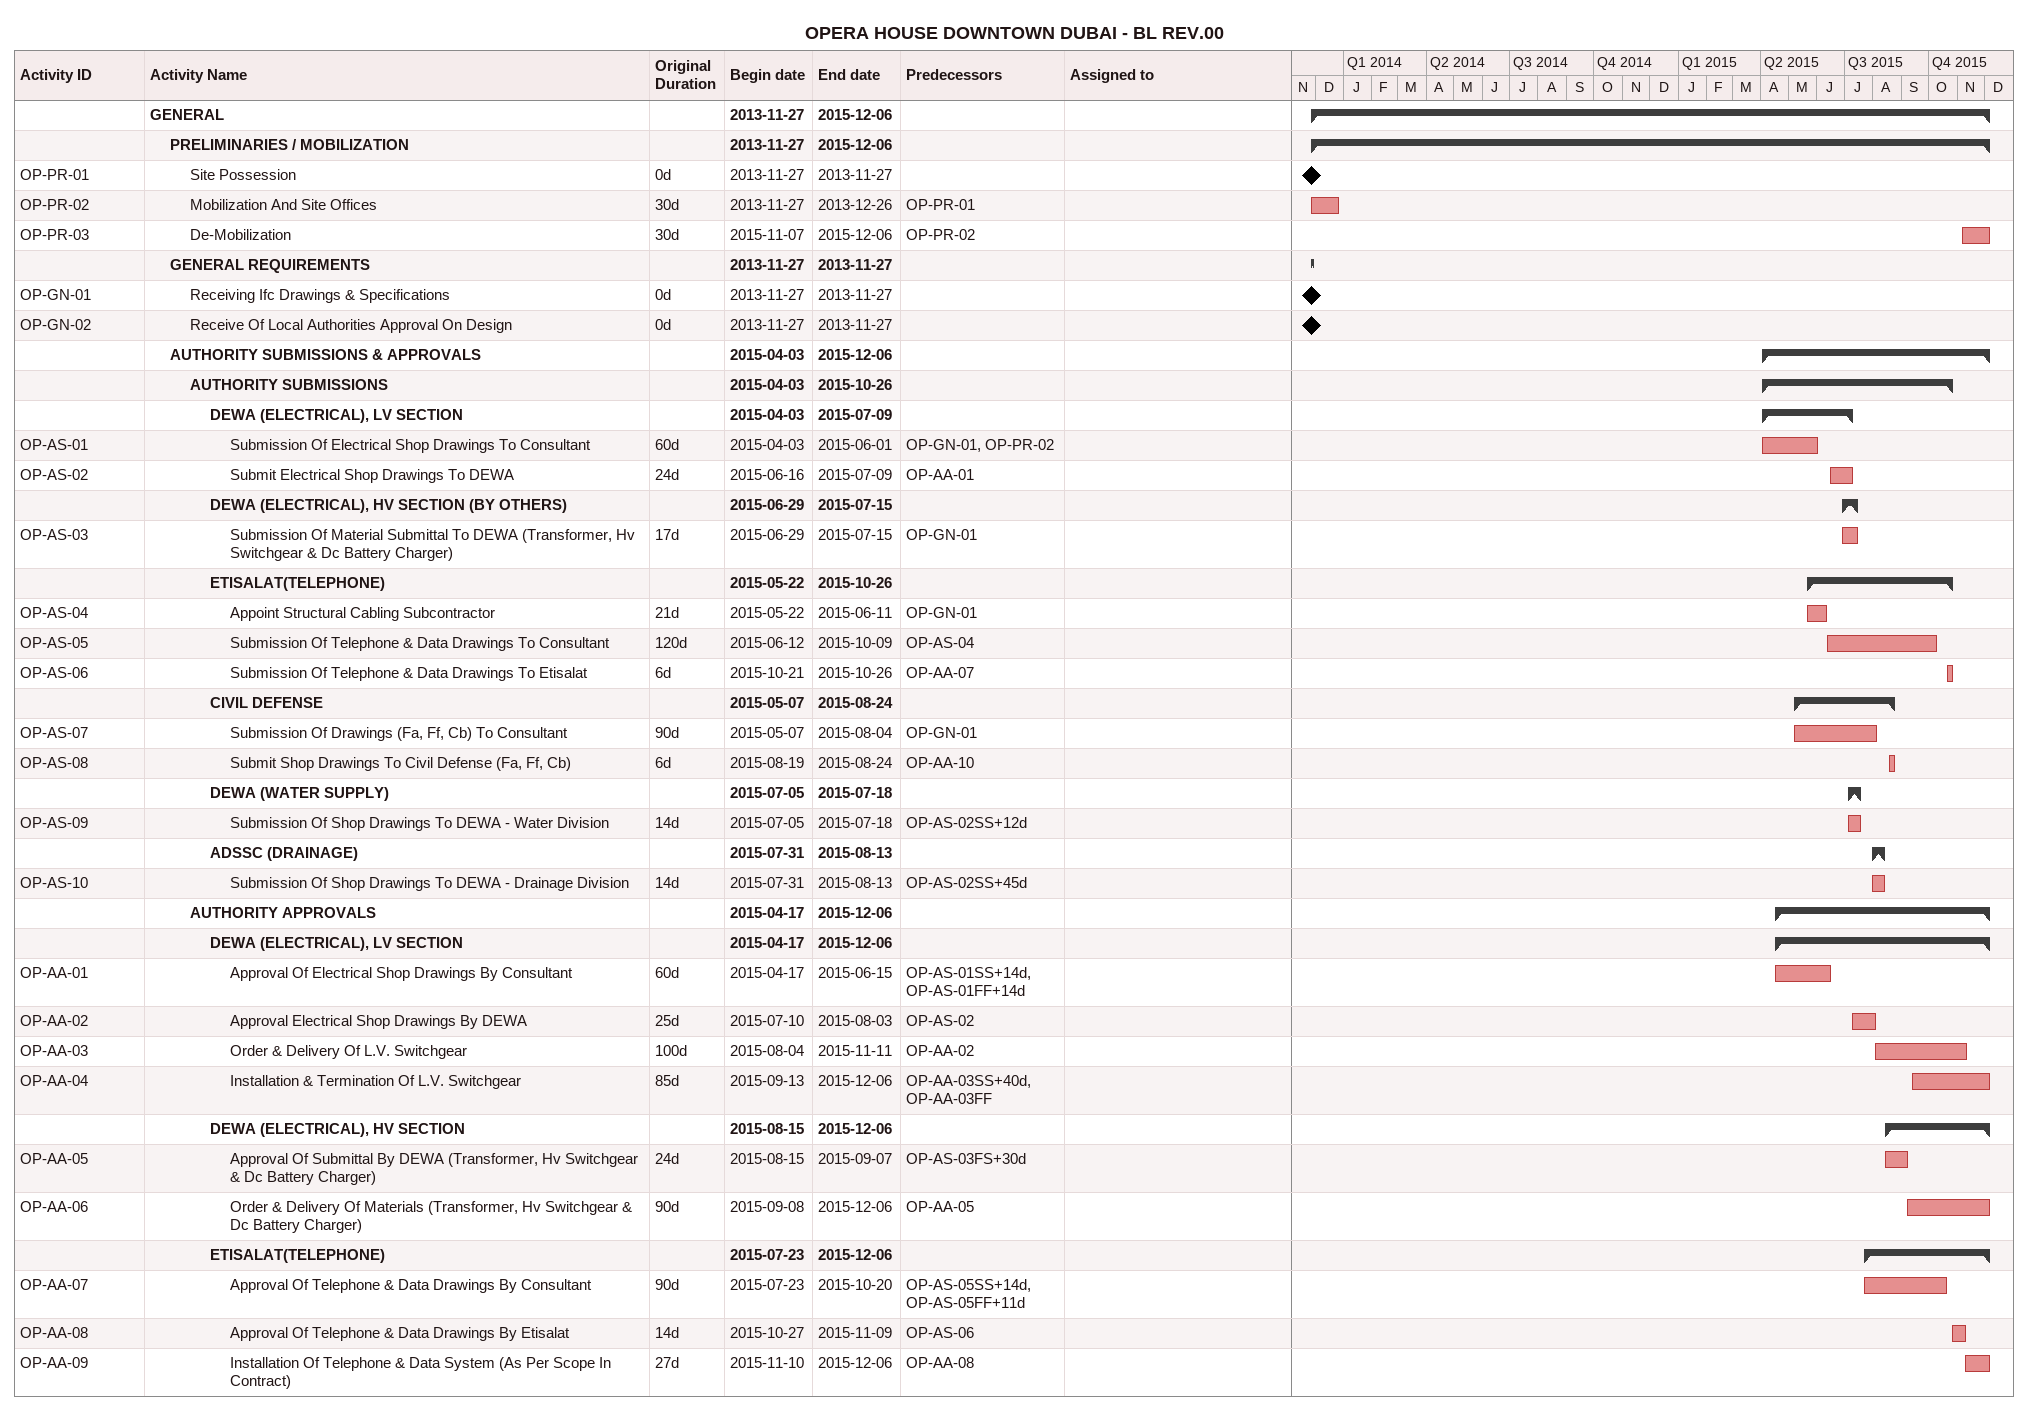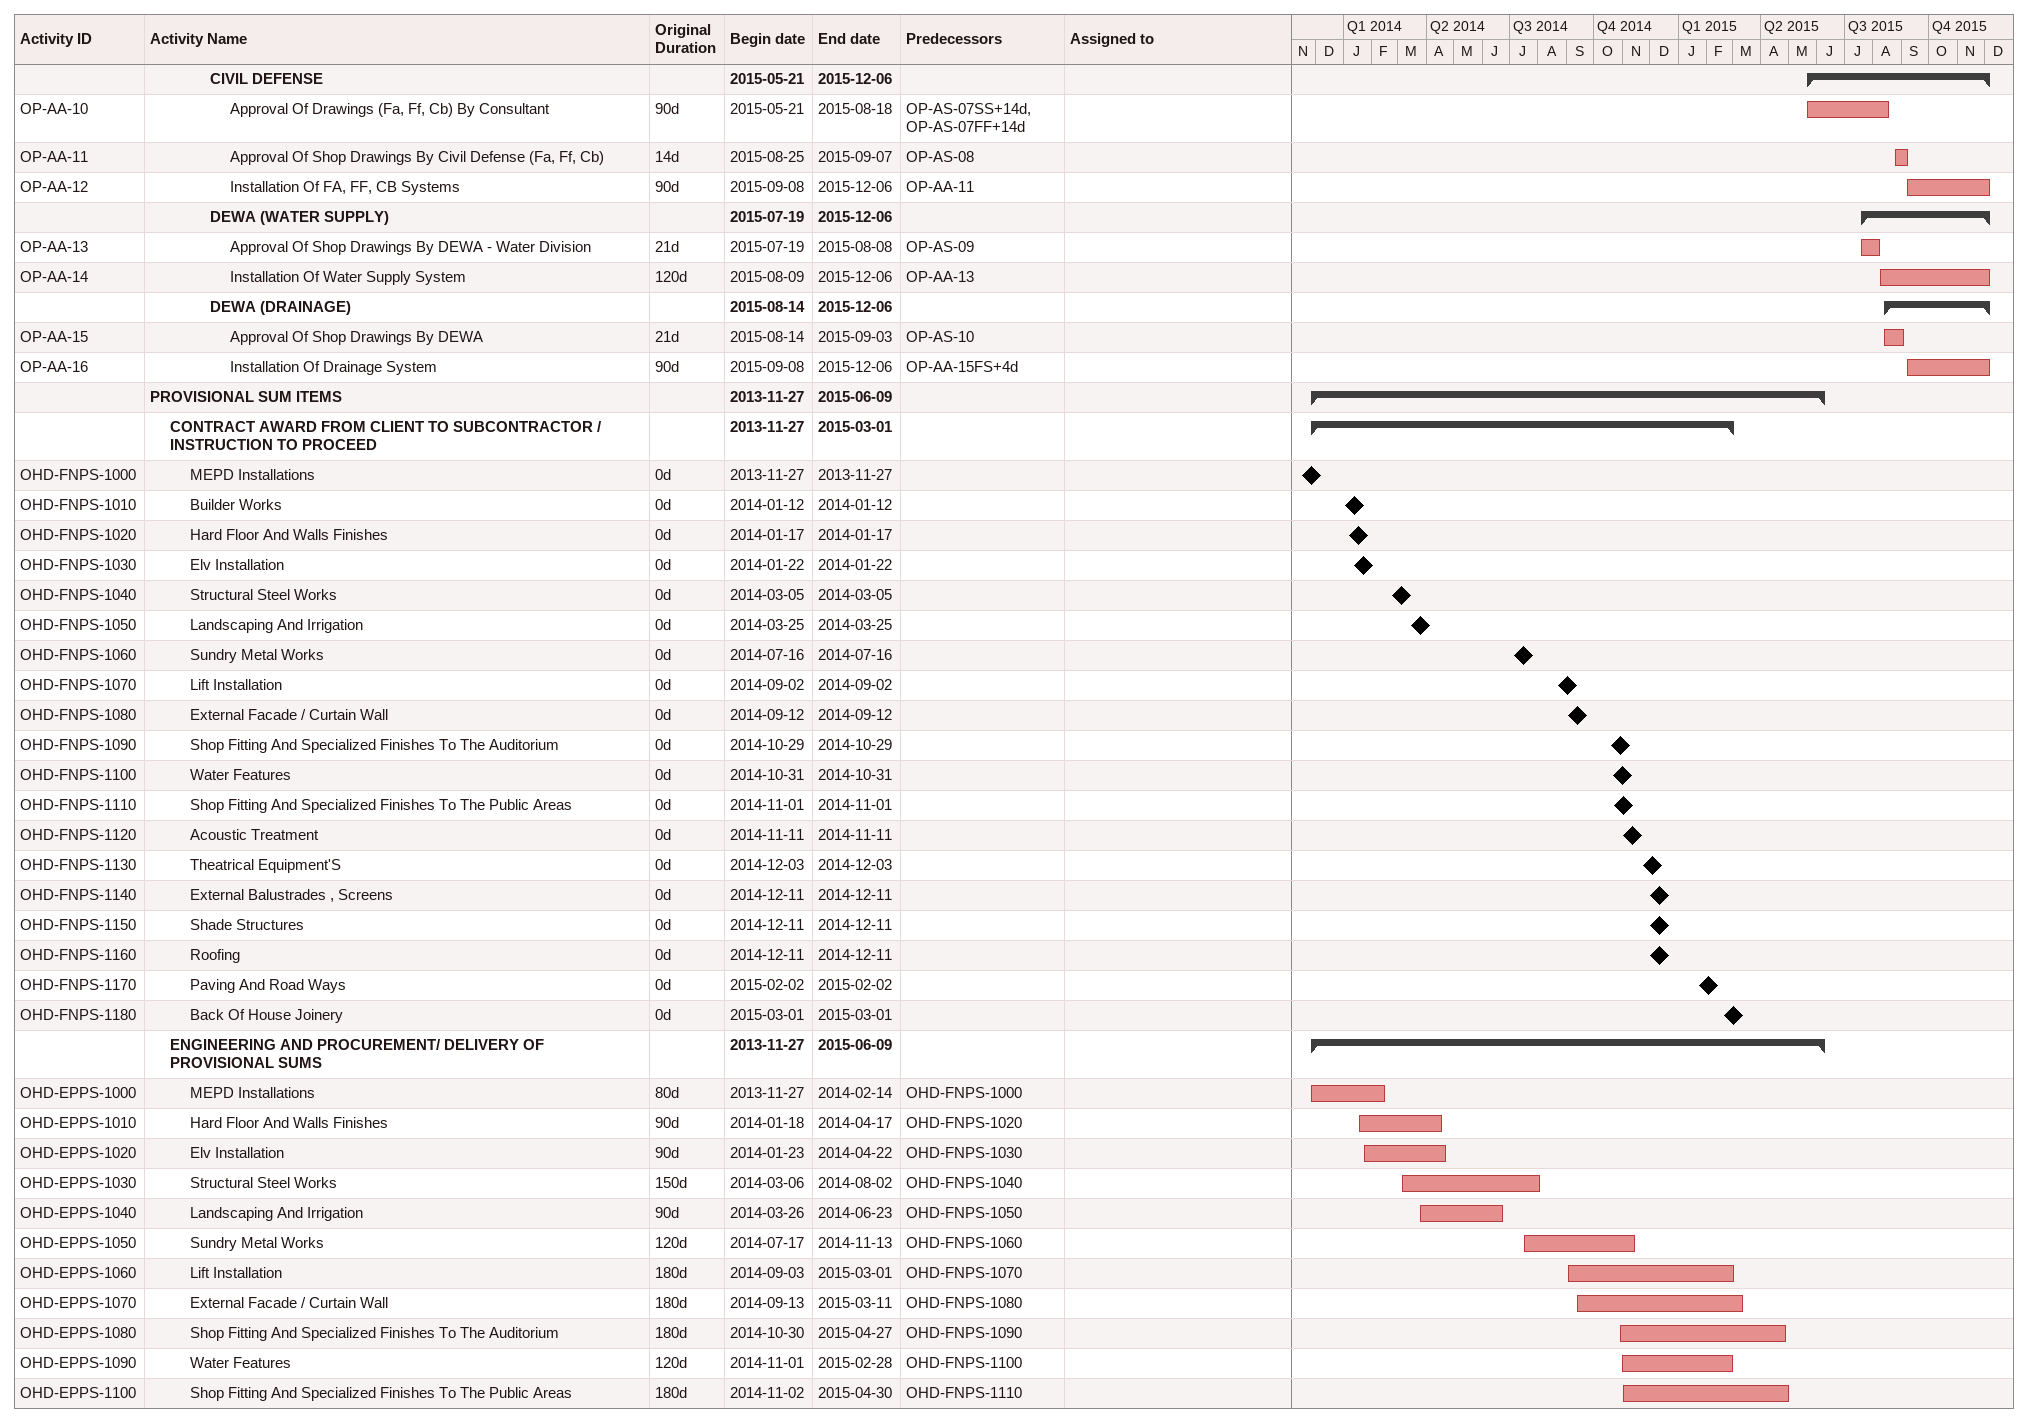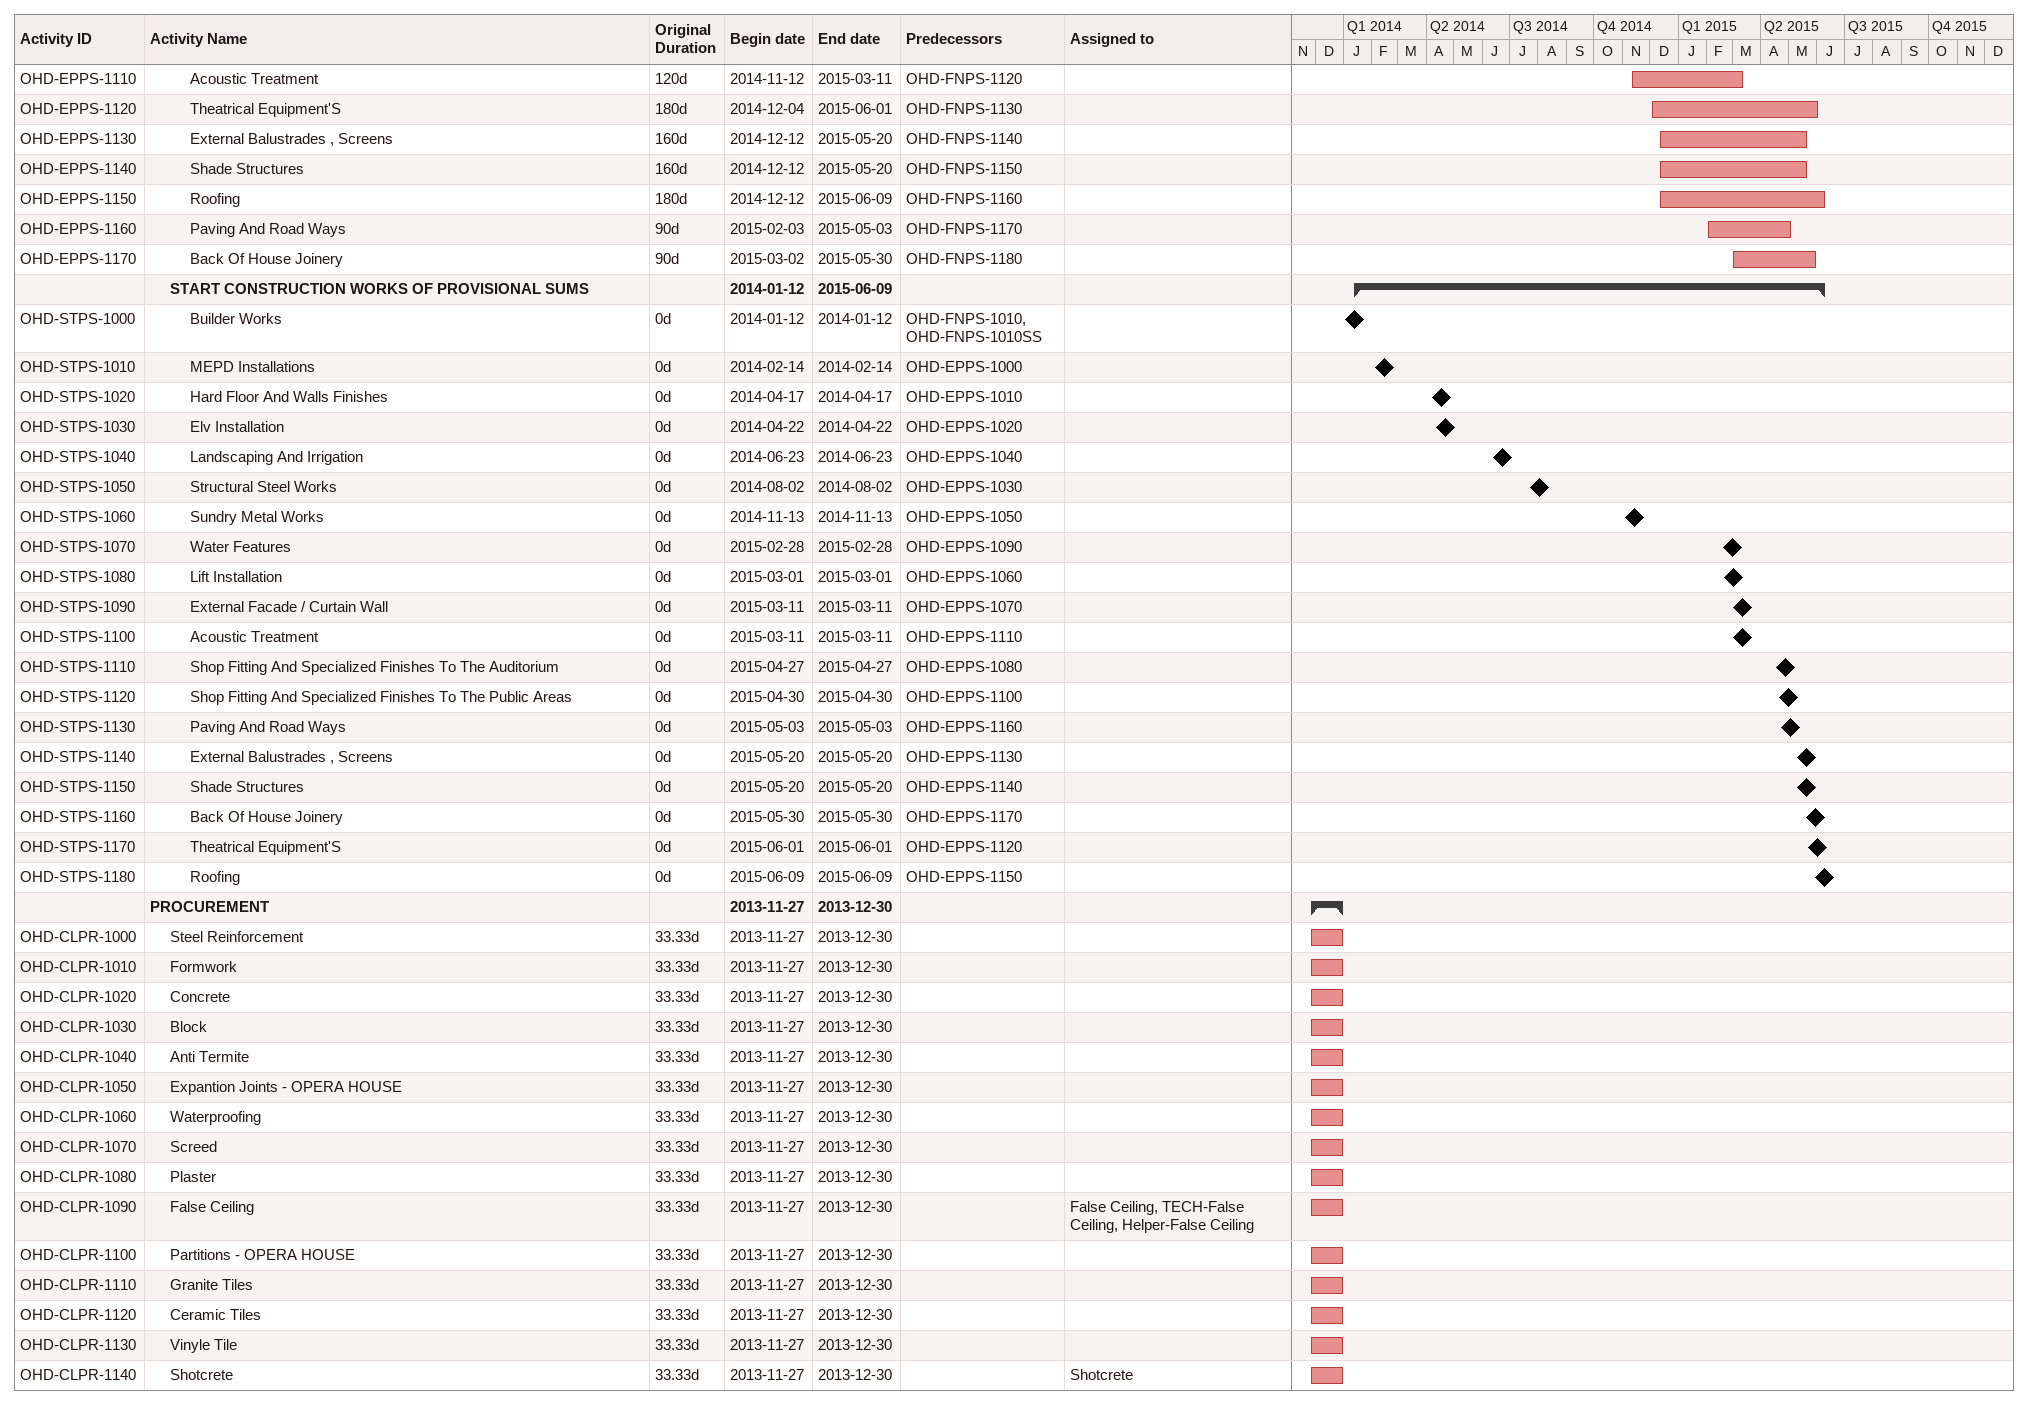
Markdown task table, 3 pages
OPERA HOUSE DOWNTOWN DUBAI - BL REV.00

| ID | Level | Task | Original duration | Start | Finish | Predecessors | Resources |
|---|---|---|---|---|---|---|---|
|  | 1 | **GENERAL** |  | 2013-11-27 | 2015-12-06 |  |  |
|  | 2 | **PRELIMINARIES / MOBILIZATION** |  | 2013-11-27 | 2015-12-06 |  |  |
| OP-PR-01 | 3 | Site Possession | 0d | 2013-11-27 | 2013-11-27 |  |  |
| OP-PR-02 | 3 | Mobilization And Site Offices | 30d | 2013-11-27 | 2013-12-26 | OP-PR-01 |  |
| OP-PR-03 | 3 | De-Mobilization | 30d | 2015-11-07 | 2015-12-06 | OP-PR-02 |  |
|  | 2 | **GENERAL REQUIREMENTS** |  | 2013-11-27 | 2013-11-27 |  |  |
| OP-GN-01 | 3 | Receiving Ifc Drawings & Specifications | 0d | 2013-11-27 | 2013-11-27 |  |  |
| OP-GN-02 | 3 | Receive Of Local Authorities Approval On Design | 0d | 2013-11-27 | 2013-11-27 |  |  |
|  | 2 | **AUTHORITY SUBMISSIONS & APPROVALS** |  | 2015-04-03 | 2015-12-06 |  |  |
|  | 3 | **AUTHORITY SUBMISSIONS** |  | 2015-04-03 | 2015-10-26 |  |  |
|  | 4 | **DEWA (ELECTRICAL), LV SECTION** |  | 2015-04-03 | 2015-07-09 |  |  |
| OP-AS-01 | 5 | Submission Of Electrical Shop Drawings To Consultant | 60d | 2015-04-03 | 2015-06-01 | OP-GN-01, OP-PR-02 |  |
| OP-AS-02 | 5 | Submit Electrical Shop Drawings To DEWA | 24d | 2015-06-16 | 2015-07-09 | OP-AA-01 |  |
|  | 4 | **DEWA (ELECTRICAL), HV SECTION (BY OTHERS)** |  | 2015-06-29 | 2015-07-15 |  |  |
| OP-AS-03 | 5 | Submission Of Material Submittal To DEWA (Transformer, Hv Switchgear & Dc Battery Charger) | 17d | 2015-06-29 | 2015-07-15 | OP-GN-01 |  |
|  | 4 | **ETISALAT(TELEPHONE)** |  | 2015-05-22 | 2015-10-26 |  |  |
| OP-AS-04 | 5 | Appoint Structural Cabling Subcontractor | 21d | 2015-05-22 | 2015-06-11 | OP-GN-01 |  |
| OP-AS-05 | 5 | Submission Of Telephone & Data Drawings To Consultant | 120d | 2015-06-12 | 2015-10-09 | OP-AS-04 |  |
| OP-AS-06 | 5 | Submission Of Telephone & Data Drawings To Etisalat | 6d | 2015-10-21 | 2015-10-26 | OP-AA-07 |  |
|  | 4 | **CIVIL DEFENSE** |  | 2015-05-07 | 2015-08-24 |  |  |
| OP-AS-07 | 5 | Submission Of Drawings (Fa, Ff, Cb) To Consultant | 90d | 2015-05-07 | 2015-08-04 | OP-GN-01 |  |
| OP-AS-08 | 5 | Submit Shop Drawings To Civil Defense (Fa, Ff, Cb) | 6d | 2015-08-19 | 2015-08-24 | OP-AA-10 |  |
|  | 4 | **DEWA (WATER SUPPLY)** |  | 2015-07-05 | 2015-07-18 |  |  |
| OP-AS-09 | 5 | Submission Of Shop Drawings To DEWA - Water Division | 14d | 2015-07-05 | 2015-07-18 | OP-AS-02SS+12d |  |
|  | 4 | **ADSSC (DRAINAGE)** |  | 2015-07-31 | 2015-08-13 |  |  |
| OP-AS-10 | 5 | Submission Of Shop Drawings To DEWA - Drainage Division | 14d | 2015-07-31 | 2015-08-13 | OP-AS-02SS+45d |  |
|  | 3 | **AUTHORITY APPROVALS** |  | 2015-04-17 | 2015-12-06 |  |  |
|  | 4 | **DEWA (ELECTRICAL), LV SECTION** |  | 2015-04-17 | 2015-12-06 |  |  |
| OP-AA-01 | 5 | Approval Of Electrical Shop Drawings By Consultant | 60d | 2015-04-17 | 2015-06-15 | OP-AS-01SS+14d, OP-AS-01FF+14d |  |
| OP-AA-02 | 5 | Approval Electrical Shop Drawings By DEWA | 25d | 2015-07-10 | 2015-08-03 | OP-AS-02 |  |
| OP-AA-03 | 5 | Order & Delivery Of L.V. Switchgear | 100d | 2015-08-04 | 2015-11-11 | OP-AA-02 |  |
| OP-AA-04 | 5 | Installation & Termination Of L.V. Switchgear | 85d | 2015-09-13 | 2015-12-06 | OP-AA-03SS+40d, OP-AA-03FF |  |
|  | 4 | **DEWA (ELECTRICAL), HV SECTION** |  | 2015-08-15 | 2015-12-06 |  |  |
| OP-AA-05 | 5 | Approval Of Submittal By DEWA (Transformer, Hv Switchgear & Dc Battery Charger) | 24d | 2015-08-15 | 2015-09-07 | OP-AS-03FS+30d |  |
| OP-AA-06 | 5 | Order & Delivery Of Materials (Transformer, Hv Switchgear & Dc Battery Charger) | 90d | 2015-09-08 | 2015-12-06 | OP-AA-05 |  |
|  | 4 | **ETISALAT(TELEPHONE)** |  | 2015-07-23 | 2015-12-06 |  |  |
| OP-AA-07 | 5 | Approval Of Telephone & Data Drawings By Consultant | 90d | 2015-07-23 | 2015-10-20 | OP-AS-05SS+14d, OP-AS-05FF+11d |  |
| OP-AA-08 | 5 | Approval Of Telephone & Data Drawings By Etisalat | 14d | 2015-10-27 | 2015-11-09 | OP-AS-06 |  |
| OP-AA-09 | 5 | Installation Of Telephone & Data System (As Per Scope In Contract) | 27d | 2015-11-10 | 2015-12-06 | OP-AA-08 |  |
|  | 4 | **CIVIL DEFENSE** |  | 2015-05-21 | 2015-12-06 |  |  |
| OP-AA-10 | 5 | Approval Of Drawings (Fa, Ff, Cb) By Consultant | 90d | 2015-05-21 | 2015-08-18 | OP-AS-07SS+14d, OP-AS-07FF+14d |  |
| OP-AA-11 | 5 | Approval Of Shop Drawings By Civil Defense (Fa, Ff, Cb) | 14d | 2015-08-25 | 2015-09-07 | OP-AS-08 |  |
| OP-AA-12 | 5 | Installation Of FA, FF, CB Systems | 90d | 2015-09-08 | 2015-12-06 | OP-AA-11 |  |
|  | 4 | **DEWA (WATER SUPPLY)** |  | 2015-07-19 | 2015-12-06 |  |  |
| OP-AA-13 | 5 | Approval Of Shop Drawings By DEWA - Water Division | 21d | 2015-07-19 | 2015-08-08 | OP-AS-09 |  |
| OP-AA-14 | 5 | Installation Of Water Supply System | 120d | 2015-08-09 | 2015-12-06 | OP-AA-13 |  |
|  | 4 | **DEWA (DRAINAGE)** |  | 2015-08-14 | 2015-12-06 |  |  |
| OP-AA-15 | 5 | Approval Of Shop Drawings By DEWA | 21d | 2015-08-14 | 2015-09-03 | OP-AS-10 |  |
| OP-AA-16 | 5 | Installation Of Drainage System | 90d | 2015-09-08 | 2015-12-06 | OP-AA-15FS+4d |  |
|  | 1 | **PROVISIONAL SUM ITEMS** |  | 2013-11-27 | 2015-06-09 |  |  |
|  | 2 | **CONTRACT AWARD FROM CLIENT TO SUBCONTRACTOR / INSTRUCTION TO PROCEED** |  | 2013-11-27 | 2015-03-01 |  |  |
| OHD-FNPS-1000 | 3 | MEPD Installations | 0d | 2013-11-27 | 2013-11-27 |  |  |
| OHD-FNPS-1010 | 3 | Builder Works | 0d | 2014-01-12 | 2014-01-12 |  |  |
| OHD-FNPS-1020 | 3 | Hard Floor And Walls Finishes | 0d | 2014-01-17 | 2014-01-17 |  |  |
| OHD-FNPS-1030 | 3 | Elv Installation | 0d | 2014-01-22 | 2014-01-22 |  |  |
| OHD-FNPS-1040 | 3 | Structural Steel Works | 0d | 2014-03-05 | 2014-03-05 |  |  |
| OHD-FNPS-1050 | 3 | Landscaping And Irrigation | 0d | 2014-03-25 | 2014-03-25 |  |  |
| OHD-FNPS-1060 | 3 | Sundry Metal Works | 0d | 2014-07-16 | 2014-07-16 |  |  |
| OHD-FNPS-1070 | 3 | Lift Installation | 0d | 2014-09-02 | 2014-09-02 |  |  |
| OHD-FNPS-1080 | 3 | External Facade / Curtain Wall | 0d | 2014-09-12 | 2014-09-12 |  |  |
| OHD-FNPS-1090 | 3 | Shop Fitting And Specialized Finishes To The Auditorium | 0d | 2014-10-29 | 2014-10-29 |  |  |
| OHD-FNPS-1100 | 3 | Water Features | 0d | 2014-10-31 | 2014-10-31 |  |  |
| OHD-FNPS-1110 | 3 | Shop Fitting And Specialized Finishes To The Public Areas | 0d | 2014-11-01 | 2014-11-01 |  |  |
| OHD-FNPS-1120 | 3 | Acoustic Treatment | 0d | 2014-11-11 | 2014-11-11 |  |  |
| OHD-FNPS-1130 | 3 | Theatrical Equipment'S | 0d | 2014-12-03 | 2014-12-03 |  |  |
| OHD-FNPS-1140 | 3 | External Balustrades , Screens | 0d | 2014-12-11 | 2014-12-11 |  |  |
| OHD-FNPS-1150 | 3 | Shade Structures | 0d | 2014-12-11 | 2014-12-11 |  |  |
| OHD-FNPS-1160 | 3 | Roofing | 0d | 2014-12-11 | 2014-12-11 |  |  |
| OHD-FNPS-1170 | 3 | Paving And Road Ways | 0d | 2015-02-02 | 2015-02-02 |  |  |
| OHD-FNPS-1180 | 3 | Back Of House Joinery | 0d | 2015-03-01 | 2015-03-01 |  |  |
|  | 2 | **ENGINEERING AND PROCUREMENT/ DELIVERY OF PROVISIONAL SUMS** |  | 2013-11-27 | 2015-06-09 |  |  |
| OHD-EPPS-1000 | 3 | MEPD Installations | 80d | 2013-11-27 | 2014-02-14 | OHD-FNPS-1000 |  |
| OHD-EPPS-1010 | 3 | Hard Floor And Walls Finishes | 90d | 2014-01-18 | 2014-04-17 | OHD-FNPS-1020 |  |
| OHD-EPPS-1020 | 3 | Elv Installation | 90d | 2014-01-23 | 2014-04-22 | OHD-FNPS-1030 |  |
| OHD-EPPS-1030 | 3 | Structural Steel Works | 150d | 2014-03-06 | 2014-08-02 | OHD-FNPS-1040 |  |
| OHD-EPPS-1040 | 3 | Landscaping And Irrigation | 90d | 2014-03-26 | 2014-06-23 | OHD-FNPS-1050 |  |
| OHD-EPPS-1050 | 3 | Sundry Metal Works | 120d | 2014-07-17 | 2014-11-13 | OHD-FNPS-1060 |  |
| OHD-EPPS-1060 | 3 | Lift Installation | 180d | 2014-09-03 | 2015-03-01 | OHD-FNPS-1070 |  |
| OHD-EPPS-1070 | 3 | External Facade / Curtain Wall | 180d | 2014-09-13 | 2015-03-11 | OHD-FNPS-1080 |  |
| OHD-EPPS-1080 | 3 | Shop Fitting And Specialized Finishes To The Auditorium | 180d | 2014-10-30 | 2015-04-27 | OHD-FNPS-1090 |  |
| OHD-EPPS-1090 | 3 | Water Features | 120d | 2014-11-01 | 2015-02-28 | OHD-FNPS-1100 |  |
| OHD-EPPS-1100 | 3 | Shop Fitting And Specialized Finishes To The Public Areas | 180d | 2014-11-02 | 2015-04-30 | OHD-FNPS-1110 |  |
| OHD-EPPS-1110 | 3 | Acoustic Treatment | 120d | 2014-11-12 | 2015-03-11 | OHD-FNPS-1120 |  |
| OHD-EPPS-1120 | 3 | Theatrical Equipment'S | 180d | 2014-12-04 | 2015-06-01 | OHD-FNPS-1130 |  |
| OHD-EPPS-1130 | 3 | External Balustrades , Screens | 160d | 2014-12-12 | 2015-05-20 | OHD-FNPS-1140 |  |
| OHD-EPPS-1140 | 3 | Shade Structures | 160d | 2014-12-12 | 2015-05-20 | OHD-FNPS-1150 |  |
| OHD-EPPS-1150 | 3 | Roofing | 180d | 2014-12-12 | 2015-06-09 | OHD-FNPS-1160 |  |
| OHD-EPPS-1160 | 3 | Paving And Road Ways | 90d | 2015-02-03 | 2015-05-03 | OHD-FNPS-1170 |  |
| OHD-EPPS-1170 | 3 | Back Of House Joinery | 90d | 2015-03-02 | 2015-05-30 | OHD-FNPS-1180 |  |
|  | 2 | **START CONSTRUCTION WORKS OF PROVISIONAL SUMS** |  | 2014-01-12 | 2015-06-09 |  |  |
| OHD-STPS-1000 | 3 | Builder Works | 0d | 2014-01-12 | 2014-01-12 | OHD-FNPS-1010, OHD-FNPS-1010SS |  |
| OHD-STPS-1010 | 3 | MEPD Installations | 0d | 2014-02-14 | 2014-02-14 | OHD-EPPS-1000 |  |
| OHD-STPS-1020 | 3 | Hard Floor And Walls Finishes | 0d | 2014-04-17 | 2014-04-17 | OHD-EPPS-1010 |  |
| OHD-STPS-1030 | 3 | Elv Installation | 0d | 2014-04-22 | 2014-04-22 | OHD-EPPS-1020 |  |
| OHD-STPS-1040 | 3 | Landscaping And Irrigation | 0d | 2014-06-23 | 2014-06-23 | OHD-EPPS-1040 |  |
| OHD-STPS-1050 | 3 | Structural Steel Works | 0d | 2014-08-02 | 2014-08-02 | OHD-EPPS-1030 |  |
| OHD-STPS-1060 | 3 | Sundry Metal Works | 0d | 2014-11-13 | 2014-11-13 | OHD-EPPS-1050 |  |
| OHD-STPS-1070 | 3 | Water Features | 0d | 2015-02-28 | 2015-02-28 | OHD-EPPS-1090 |  |
| OHD-STPS-1080 | 3 | Lift Installation | 0d | 2015-03-01 | 2015-03-01 | OHD-EPPS-1060 |  |
| OHD-STPS-1090 | 3 | External Facade / Curtain Wall | 0d | 2015-03-11 | 2015-03-11 | OHD-EPPS-1070 |  |
| OHD-STPS-1100 | 3 | Acoustic Treatment | 0d | 2015-03-11 | 2015-03-11 | OHD-EPPS-1110 |  |
| OHD-STPS-1110 | 3 | Shop Fitting And Specialized Finishes To The Auditorium | 0d | 2015-04-27 | 2015-04-27 | OHD-EPPS-1080 |  |
| OHD-STPS-1120 | 3 | Shop Fitting And Specialized Finishes To The Public Areas | 0d | 2015-04-30 | 2015-04-30 | OHD-EPPS-1100 |  |
| OHD-STPS-1130 | 3 | Paving And Road Ways | 0d | 2015-05-03 | 2015-05-03 | OHD-EPPS-1160 |  |
| OHD-STPS-1140 | 3 | External Balustrades , Screens | 0d | 2015-05-20 | 2015-05-20 | OHD-EPPS-1130 |  |
| OHD-STPS-1150 | 3 | Shade Structures | 0d | 2015-05-20 | 2015-05-20 | OHD-EPPS-1140 |  |
| OHD-STPS-1160 | 3 | Back Of House Joinery | 0d | 2015-05-30 | 2015-05-30 | OHD-EPPS-1170 |  |
| OHD-STPS-1170 | 3 | Theatrical Equipment'S | 0d | 2015-06-01 | 2015-06-01 | OHD-EPPS-1120 |  |
| OHD-STPS-1180 | 3 | Roofing | 0d | 2015-06-09 | 2015-06-09 | OHD-EPPS-1150 |  |
|  | 1 | **PROCUREMENT** |  | 2013-11-27 | 2013-12-30 |  |  |
| OHD-CLPR-1000 | 2 | Steel Reinforcement | 33.33d | 2013-11-27 | 2013-12-30 |  |  |
| OHD-CLPR-1010 | 2 | Formwork | 33.33d | 2013-11-27 | 2013-12-30 |  |  |
| OHD-CLPR-1020 | 2 | Concrete | 33.33d | 2013-11-27 | 2013-12-30 |  |  |
| OHD-CLPR-1030 | 2 | Block | 33.33d | 2013-11-27 | 2013-12-30 |  |  |
| OHD-CLPR-1040 | 2 | Anti Termite | 33.33d | 2013-11-27 | 2013-12-30 |  |  |
| OHD-CLPR-1050 | 2 | Expantion Joints - OPERA HOUSE | 33.33d | 2013-11-27 | 2013-12-30 |  |  |
| OHD-CLPR-1060 | 2 | Waterproofing | 33.33d | 2013-11-27 | 2013-12-30 |  |  |
| OHD-CLPR-1070 | 2 | Screed | 33.33d | 2013-11-27 | 2013-12-30 |  |  |
| OHD-CLPR-1080 | 2 | Plaster | 33.33d | 2013-11-27 | 2013-12-30 |  |  |
| OHD-CLPR-1090 | 2 | False Ceiling | 33.33d | 2013-11-27 | 2013-12-30 |  | False Ceiling, TECH-False Ceiling, Helper-False Ceiling |
| OHD-CLPR-1100 | 2 | Partitions - OPERA HOUSE | 33.33d | 2013-11-27 | 2013-12-30 |  |  |
| OHD-CLPR-1110 | 2 | Granite Tiles | 33.33d | 2013-11-27 | 2013-12-30 |  |  |
| OHD-CLPR-1120 | 2 | Ceramic Tiles | 33.33d | 2013-11-27 | 2013-12-30 |  |  |
| OHD-CLPR-1130 | 2 | Vinyle Tile | 33.33d | 2013-11-27 | 2013-12-30 |  |  |
| OHD-CLPR-1140 | 2 | Shotcrete | 33.33d | 2013-11-27 | 2013-12-30 |  | Shotcrete |
